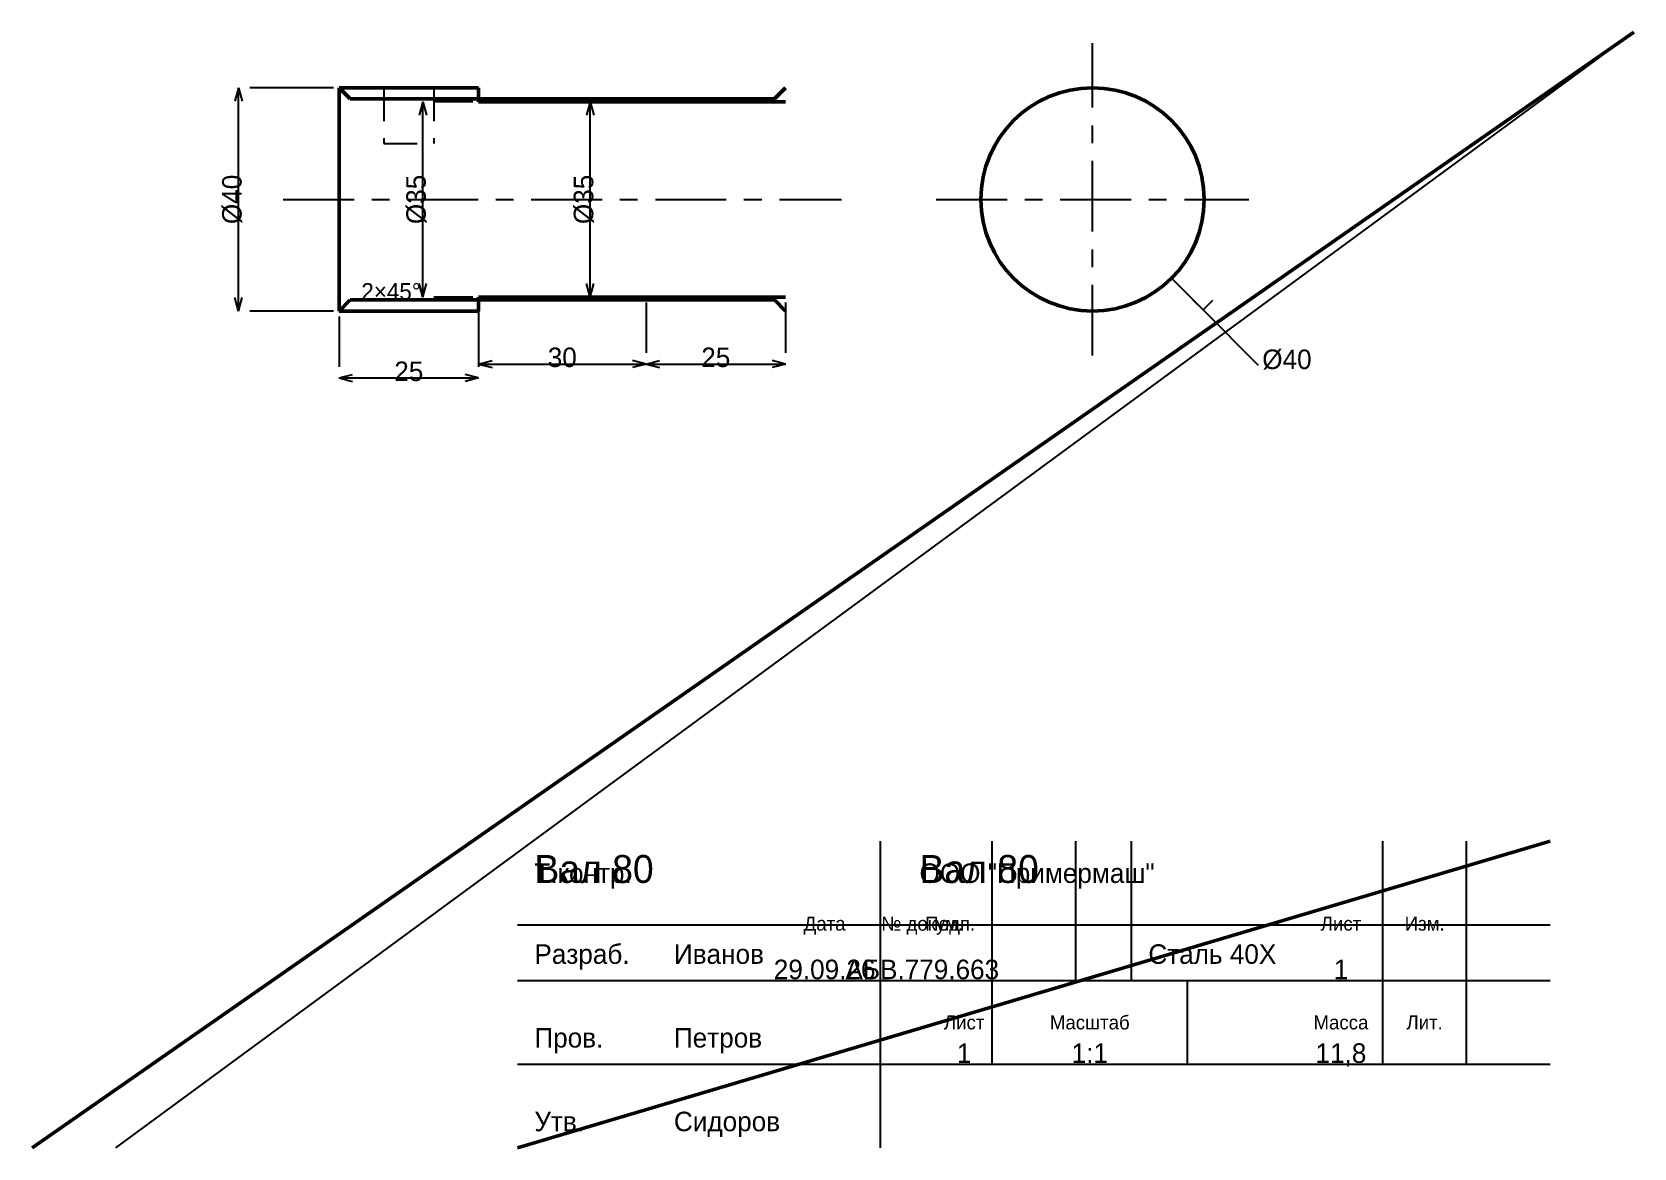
# Model space of a CAD drawing. Header units: millimetres. Extents: x 5 to 292, y 5 to 205.
import ezdxf
from ezdxf.enums import TextEntityAlignment as Align

# ---------------------------------------------------------------- set-up
doc = ezdxf.new("R2010")
doc.units = ezdxf.units.MM
doc.linetypes.add('CENTER', pattern=[22.225, 12.7, -3.175, 3.175, -3.175])
doc.linetypes.add('DASHED', pattern=[9, 6, -3])
for name, color, linetype, lineweight in [('AXIS', 7, 'CENTER', 25), ('DIMS', 7, 'CONTINUOUS', 25), ('MAIN', 7, 'CONTINUOUS', 50), ('TEXT', 7, 'CONTINUOUS', 25), ('THIN', 7, 'CONTINUOUS', 25)]:
    doc.layers.add(name, color=color, linetype=linetype, lineweight=lineweight)

msp = doc.modelspace()

# ---------------------------------------------------------------- linework, layer by layer
at = {"layer": 'AXIS', "linetype": 'CENTER', "lineweight": 25}
for p, q in [((195, 147), (195, 203)), ((50, 175), (150, 175)), ((167, 175), (223, 175))]:
    msp.add_line(p, q, dxfattribs=at)
at = {"layer": 'DIMS', "linetype": 'CONTINUOUS', "lineweight": 25}
for p, q in [((42, 195), (41.353, 192.585)), ((42, 155), (42, 195)), ((42, 195), (42.647, 192.585)), ((59, 195), (44, 195)), ((75, 192.5), (74.353, 190.085)), ((75, 157.5), (75, 192.5)), ((75, 192.5), (75.647, 190.085)), ((84, 192.5), (77, 192.5)), ((105, 192.5), (104.353, 190.085)), ((105, 157.5), (105, 192.5)), ((105, 192.5), (105.647, 190.085)), ((114, 192.5), (107, 192.5)), ((209.142, 160.858), (214.799, 155.201)), ((75, 157.5), (74.353, 159.915)), ((75, 157.5), (75.647, 159.915)), ((105, 157.5), (104.353, 159.915)), ((105, 157.5), (105.647, 159.915)), ((42, 155), (41.353, 157.415)), ((42, 155), (42.647, 157.415)), ((59, 155), (44, 155)), ((84, 157.5), (77, 157.5)), ((85, 156.5), (85, 147.5)), ((114, 157.5), (107, 157.5)), ((115, 156.5), (115, 147.5)), ((115, 156.5), (115, 147.5)), ((140, 156.5), (140, 147.5)), ((214.799, 155.201), (213.031, 156.969)), ((214.799, 155.201), (216.567, 156.969)), ((214.799, 155.201), (224.698, 145.302)), ((60, 154), (60, 145)), ((85, 154), (85, 145)), ((60, 143), (62.415, 143.647)), ((85, 143), (82.585, 143.647)), ((85, 145.5), (87.415, 146.147)), ((85, 145.5), (115, 145.5)), ((85, 145.5), (87.415, 144.853)), ((115, 145.5), (112.585, 146.147)), ((115, 145.5), (112.585, 144.853)), ((115, 145.5), (117.415, 146.147)), ((115, 145.5), (140, 145.5)), ((115, 145.5), (117.415, 144.853)), ((140, 145.5), (137.585, 146.147)), ((140, 145.5), (137.585, 144.853)), ((60, 143), (85, 143)), ((60, 143), (62.415, 142.353)), ((85, 143), (82.585, 142.353))]:
    msp.add_line(p, q, dxfattribs=at)
at = {"layer": 'MAIN', "linetype": 'CONTINUOUS', "lineweight": 50}
for p, q in [((5, 5), (292, 205)), ((60, 195), (85, 195)), ((60, 195), (62, 193)), ((60, 155), (60, 195)), ((62, 193), (138, 193)), ((85, 195), (85, 192.5)), ((85, 192.5), (115, 192.5)), ((115, 192.5), (140, 192.5)), ((138, 193), (140, 195)), ((60, 155), (62, 157)), ((60, 155), (85, 155)), ((62, 157), (138, 157)), ((85, 157.5), (115, 157.5)), ((85, 155), (85, 157.5)), ((115, 157.5), (140, 157.5)), ((138, 157), (140, 155)), ((92, 5), (277, 60))]:
    msp.add_line(p, q, dxfattribs=at)
msp.add_circle((195, 175), 20, dxfattribs=at)
at = {"layer": 'THIN', "linetype": 'CONTINUOUS', "lineweight": 25}
for p, q in [((20, 5), (292, 205)), ((157, 5), (157, 60)), ((177, 35), (177, 60)), ((192, 35), (192, 60)), ((202, 35), (202, 60)), ((247, 35), (247, 60)), ((262, 35), (262, 60)), ((92, 45), (277, 45)), ((92, 35), (277, 35)), ((177, 20), (177, 35)), ((212, 20), (212, 35)), ((247, 20), (247, 35)), ((262, 20), (262, 35)), ((92, 20), (277, 20))]:
    msp.add_line(p, q, dxfattribs=at)
at = {"layer": 'THIN', "linetype": 'DASHED', "lineweight": 25}
for p, q in [((68, 195), (77, 195)), ((68, 195), (68, 185)), ((77, 195), (77, 185)), ((68, 185), (77, 185))]:
    msp.add_line(p, q, dxfattribs=at)

# ---------------------------------------------------------------- texts
at = {"layer": 'DIMS', "linetype": 'CONTINUOUS', "lineweight": 25}
for s, p in [('%%c40', (40.8, 175)), ('%%c35', (73.8, 175)), ('%%c35', (103.8, 175))]:
    msp.add_text(s, height=3.5, rotation=90, dxfattribs=at).set_placement(p, align=Align.MIDDLE_CENTER)
for s, height, p in [('2×45%%d', 3, (64, 157)), ('%%c40', 3.5, (225.406, 144.594))]:
    msp.add_text(s, height=height, dxfattribs=at).set_placement(p)
for s, p in [('30', (100, 146.7)), ('25', (127.5, 146.7)), ('25', (72.5, 144.2))]:
    msp.add_text(s, height=3.5, dxfattribs=at).set_placement(p, align=Align.MIDDLE_CENTER)
at = {"layer": 'TEXT', "linetype": 'CONTINUOUS', "lineweight": 25}
for s, height, p in [('Вал 80', 5, (95, 52.5)), ('Вал 80', 5, (164, 52.5)), ('Т.контр.', 3.5, (95, 52.5)), ('ООО "Примермаш"', 3.5, (164, 52.5)), ('Разраб.', 3.5, (95, 38)), ('Иванов', 3.5, (120, 38)), ('Сталь 40Х', 3.5, (205, 38)), ('Пров.', 3.5, (95, 23)), ('Петров', 3.5, (120, 23)), ('Утв.', 3.5, (95, 8)), ('Сидоров', 3.5, (120, 8))]:
    msp.add_text(s, height=height, dxfattribs=at).set_placement(p)
for s, height, p in [('Дата', 2.5, (147, 45.2)), ('№ докум.', 2.5, (164.5, 45.2)), ('Подп.', 2.5, (169.5, 45.2)), ('Лист', 2.5, (239.5, 45.2)), ('Изм.', 2.5, (254.5, 45.2)), ('29.09.26', 3.5, (147, 37)), ('АБВ.779.663', 3.5, (164.5, 37)), ('1', 3.5, (239.5, 37)), ('Лист', 2.5, (172, 27.5)), ('Масштаб', 2.5, (194.5, 27.5)), ('Масса', 2.5, (239.5, 27.5)), ('Лит.', 2.5, (254.5, 27.5)), ('1', 3.5, (172, 22)), ('1:1', 3.5, (194.5, 22)), ('11,8', 3.5, (239.5, 22))]:
    msp.add_text(s, height=height, dxfattribs=at).set_placement(p, align=Align.MIDDLE_CENTER)

doc.saveas('drawing.dxf')
